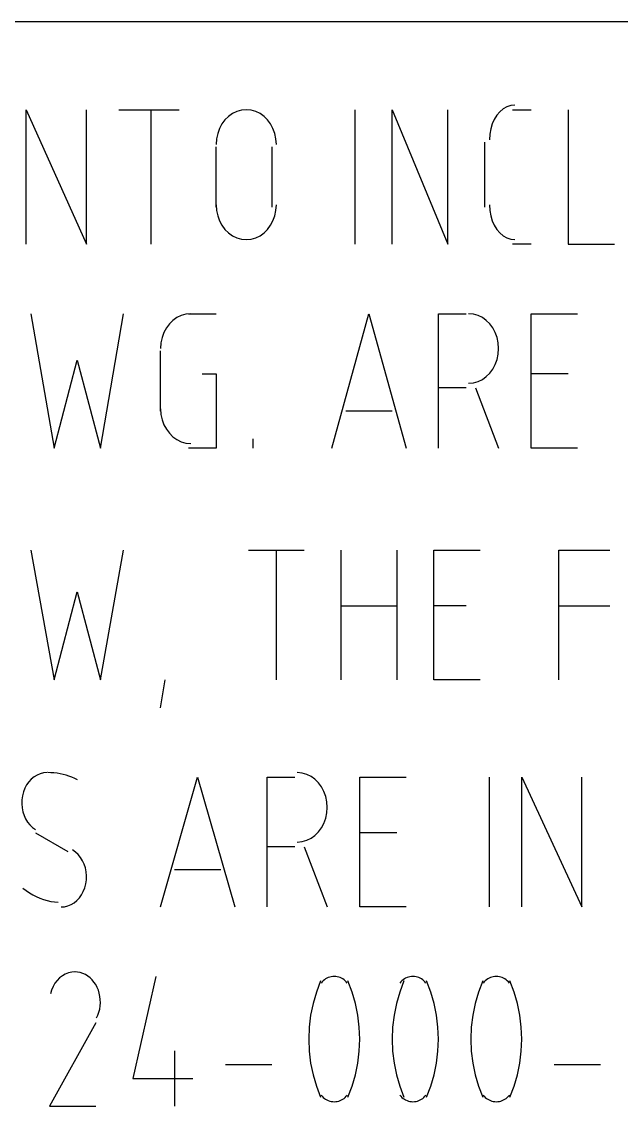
# Model space of a CAD drawing. Header units: millimetres. Extents: x 43 to 1147, y -811 to -31.
# Drawn here: x 142.72 to 158.26, y -776.2 to -748.12 of the extents above; entities that cross this region are included whole.
import ezdxf

# ---------------------------------------------------------------- set-up
doc = ezdxf.new("R2010")
doc.units = ezdxf.units.MM
doc.layers.add('EDITED_LINES', color=4, linetype='Continuous')

msp = doc.modelspace()

# ---------------------------------------------------------------- linework, layer by layer
at = {"layer": 'EDITED_LINES'}
for p, q in [((1137.28, -748.12), (52.24, -748.12)), ((155.393, -750.292), (155.291, -750.326)), ((155.5, -750.28), (155.393, -750.292)), ((142.84, -753.88), (142.84, -750.4)), ((142.84, -750.4), (144.4, -753.88)), ((144.4, -753.88), (144.4, -750.4)), ((145.24, -750.4), (146.8, -750.4)), ((146.08, -753.88), (146.08, -750.4)), ((148.079, -750.574), (147.988, -750.664)), ((148.182, -750.5), (148.079, -750.574)), ((148.293, -750.446), (148.182, -750.5)), ((148.413, -750.412), (148.293, -750.446)), ((148.54, -750.4), (148.413, -750.412)), ((148.666, -750.412), (148.54, -750.4)), ((148.786, -750.446), (148.666, -750.412)), ((148.898, -750.5), (148.786, -750.446)), ((149.001, -750.574), (148.898, -750.5)), ((149.091, -750.664), (149.001, -750.574)), ((151.36, -753.88), (151.36, -750.4)), ((152.32, -753.88), (152.32, -750.4)), ((152.32, -750.4), (153.76, -753.88)), ((153.76, -753.88), (153.76, -750.4)), ((155.033, -750.544), (154.967, -750.648)), ((155.11, -750.454), (155.033, -750.544)), ((155.197, -750.38), (155.11, -750.454)), ((155.291, -750.326), (155.197, -750.38)), ((155.44, -750.4), (155.92, -750.4)), ((156.88, -750.4), (156.88, -753.88)), ((147.91, -750.768), (147.847, -750.886)), ((147.988, -750.664), (147.91, -750.768)), ((149.169, -750.768), (149.091, -750.664)), ((149.233, -750.886), (149.169, -750.768)), ((154.914, -750.766), (154.874, -750.896)), ((154.967, -750.648), (154.914, -750.766)), ((147.8, -751.016), (147.77, -751.154)), ((147.847, -750.886), (147.8, -751.016)), ((149.28, -751.015), (149.233, -750.886)), ((149.31, -751.154), (149.28, -751.015)), ((154.849, -751.034), (154.84, -751.18)), ((154.874, -750.896), (154.849, -751.034)), ((147.77, -751.154), (147.76, -751.3)), ((147.76, -752.92), (147.76, -751.36)), ((149.2, -751.36), (149.2, -752.92)), ((149.32, -751.3), (149.31, -751.154)), ((154.72, -752.92), (154.72, -751.24)), ((147.76, -752.86), (147.77, -753.006)), ((147.77, -753.006), (147.8, -753.144)), ((149.28, -753.144), (149.31, -753.006)), ((149.31, -753.006), (149.32, -752.86)), ((154.84, -752.86), (154.849, -753.006)), ((154.849, -753.006), (154.874, -753.144)), ((147.8, -753.144), (147.847, -753.274)), ((147.847, -753.274), (147.91, -753.392)), ((149.169, -753.392), (149.233, -753.274)), ((149.233, -753.274), (149.28, -753.144)), ((154.874, -753.144), (154.914, -753.274)), ((154.914, -753.274), (154.967, -753.392)), ((147.91, -753.392), (147.988, -753.496)), ((147.988, -753.496), (148.079, -753.586)), ((148.079, -753.586), (148.182, -753.66)), ((148.182, -753.66), (148.293, -753.714)), ((148.787, -753.714), (148.898, -753.66)), ((148.898, -753.66), (149.001, -753.586)), ((149.001, -753.586), (149.092, -753.496)), ((149.092, -753.496), (149.169, -753.392)), ((154.967, -753.392), (155.033, -753.496)), ((155.033, -753.496), (155.11, -753.586)), ((155.11, -753.586), (155.197, -753.66)), ((155.197, -753.66), (155.291, -753.714)), ((148.293, -753.714), (148.413, -753.748)), ((148.413, -753.748), (148.54, -753.76)), ((148.54, -753.76), (148.667, -753.748)), ((148.667, -753.748), (148.787, -753.714)), ((155.291, -753.714), (155.393, -753.748)), ((155.393, -753.748), (155.5, -753.76)), ((155.92, -753.88), (155.44, -753.88)), ((156.88, -753.88), (158.08, -753.88)), ((142.96, -755.68), (143.56, -759.16)), ((144.76, -759.16), (145.36, -755.68)), ((146.639, -755.854), (146.548, -755.944)), ((146.742, -755.78), (146.639, -755.854)), ((146.853, -755.726), (146.742, -755.78)), ((146.973, -755.692), (146.853, -755.726)), ((147.1, -755.68), (146.973, -755.692)), ((147.04, -755.68), (147.76, -755.68)), ((150.76, -759.16), (151.72, -755.68)), ((151.72, -755.68), (152.68, -759.16)), ((153.52, -759.16), (153.52, -755.68)), ((153.52, -755.68), (154.24, -755.68)), ((154.427, -755.692), (154.3, -755.68)), ((154.547, -755.726), (154.427, -755.692)), ((154.658, -755.78), (154.547, -755.726)), ((154.761, -755.854), (154.658, -755.78)), ((154.852, -755.944), (154.761, -755.854)), ((155.92, -759.16), (155.92, -755.68)), ((155.92, -755.68), (157.12, -755.68)), ((146.407, -756.166), (146.36, -756.296)), ((146.47, -756.048), (146.407, -756.166)), ((146.548, -755.944), (146.47, -756.048)), ((154.93, -756.048), (154.852, -755.944)), ((154.993, -756.166), (154.93, -756.048)), ((155.04, -756.296), (154.993, -756.166)), ((146.33, -756.434), (146.32, -756.58)), ((146.36, -756.296), (146.33, -756.434)), ((155.07, -756.434), (155.04, -756.296)), ((155.08, -756.58), (155.07, -756.434)), ((146.32, -758.2), (146.32, -756.64)), ((155.04, -756.864), (155.07, -756.726)), ((155.07, -756.726), (155.08, -756.58)), ((143.56, -759.16), (144.16, -756.88)), ((144.16, -756.88), (144.76, -759.16)), ((154.93, -757.112), (154.993, -756.994)), ((154.993, -756.994), (155.04, -756.864)), ((147.4, -757.24), (147.76, -757.24)), ((147.76, -757.24), (147.76, -759.16)), ((154.658, -757.38), (154.761, -757.306)), ((154.761, -757.306), (154.852, -757.216)), ((154.852, -757.216), (154.93, -757.112)), ((156.88, -757.24), (155.92, -757.24)), ((154.3, -757.48), (154.427, -757.468)), ((154.427, -757.468), (154.547, -757.434)), ((154.547, -757.434), (154.658, -757.38)), ((154.24, -757.6), (153.52, -757.6)), ((154.48, -757.6), (155.08, -759.16)), ((146.32, -758.14), (146.33, -758.286)), ((146.33, -758.286), (146.36, -758.424)), ((146.36, -758.424), (146.407, -758.554)), ((152.32, -758.2), (151.12, -758.2)), ((146.407, -758.554), (146.47, -758.672)), ((146.47, -758.672), (146.548, -758.776)), ((146.548, -758.776), (146.639, -758.866)), ((146.639, -758.866), (146.742, -758.94)), ((146.742, -758.94), (146.853, -758.994)), ((146.853, -758.994), (146.973, -759.028)), ((148.72, -759.16), (148.72, -758.92)), ((146.973, -759.028), (147.1, -759.04)), ((147.76, -759.16), (147.04, -759.16)), ((157.12, -759.16), (155.92, -759.16)), ((142.96, -761.8), (143.56, -765.16)), ((144.76, -765.16), (145.36, -761.8)), ((148.6, -761.8), (150.04, -761.8)), ((149.32, -765.16), (149.32, -761.8)), ((151, -765.16), (151, -761.8)), ((152.44, -761.8), (152.44, -765.16)), ((153.4, -765.16), (153.4, -761.8)), ((153.4, -761.8), (154.6, -761.8)), ((156.64, -765.16), (156.64, -761.8)), ((156.64, -761.8), (157.96, -761.8)), ((143.56, -765.16), (144.16, -762.88)), ((144.16, -762.88), (144.76, -765.16)), ((151, -763.24), (152.44, -763.24)), ((154.24, -763.24), (153.4, -763.24)), ((156.64, -763.24), (157.96, -763.24)), ((146.32, -765.88), (146.44, -765.16)), ((154.6, -765.16), (153.4, -765.16)), ((143.041, -767.671), (142.97, -767.729)), ((143.118, -767.624), (143.041, -767.671)), ((143.2, -767.589), (143.118, -767.624)), ((143.287, -767.568), (143.2, -767.589)), ((143.377, -767.56), (143.287, -767.568)), ((143.478, -767.563), (143.399, -767.56)), ((143.557, -767.569), (143.478, -767.563)), ((143.636, -767.579), (143.557, -767.569)), ((143.714, -767.593), (143.636, -767.579)), ((143.792, -767.61), (143.714, -767.593)), ((143.869, -767.631), (143.792, -767.61)), ((143.945, -767.655), (143.869, -767.631)), ((144.021, -767.683), (143.945, -767.655)), ((144.096, -767.715), (144.021, -767.683)), ((146.32, -771.04), (147.28, -767.68)), ((147.28, -767.68), (148.24, -771.04)), ((149.08, -771.04), (149.08, -767.68)), ((149.08, -767.68), (149.8, -767.68)), ((149.987, -767.572), (149.86, -767.56)), ((150.107, -767.606), (149.987, -767.572)), ((150.218, -767.66), (150.107, -767.606)), ((150.321, -767.734), (150.218, -767.66)), ((151.48, -771.04), (151.48, -767.68)), ((151.48, -767.68), (152.68, -767.68)), ((154.84, -771.04), (154.84, -767.68)), ((155.68, -771.04), (155.68, -767.68)), ((155.68, -767.68), (157.24, -771.04)), ((157.24, -771.04), (157.24, -767.68)), ((142.802, -767.963), (142.765, -768.058)), ((142.849, -767.876), (142.802, -767.963)), ((142.905, -767.798), (142.849, -767.876)), ((142.97, -767.729), (142.905, -767.798)), ((144.17, -767.75), (144.096, -767.715)), ((150.412, -767.824), (150.321, -767.734)), ((150.49, -767.928), (150.412, -767.824)), ((150.553, -768.046), (150.49, -767.928)), ((142.723, -768.266), (142.72, -768.37)), ((142.738, -768.16), (142.723, -768.266)), ((142.765, -768.058), (142.738, -768.16)), ((150.6, -768.176), (150.553, -768.046)), ((150.63, -768.314), (150.6, -768.176)), ((142.72, -768.37), (142.73, -768.473)), ((142.73, -768.473), (142.75, -768.573)), ((150.64, -768.46), (150.63, -768.314)), ((150.63, -768.606), (150.64, -768.46)), ((142.75, -768.573), (142.781, -768.668)), ((142.781, -768.668), (142.823, -768.758)), ((142.823, -768.758), (142.874, -768.841)), ((150.553, -768.874), (150.6, -768.744)), ((150.6, -768.744), (150.63, -768.606)), ((142.874, -768.841), (142.935, -768.916)), ((142.935, -768.916), (143.004, -768.981)), ((143.004, -768.981), (143.082, -769.036)), ((150.321, -769.186), (150.412, -769.096)), ((150.412, -769.096), (150.49, -768.992)), ((150.49, -768.992), (150.553, -768.874)), ((143.08, -769.12), (143.92, -769.6)), ((149.86, -769.36), (149.987, -769.348)), ((149.987, -769.348), (150.107, -769.314)), ((150.107, -769.314), (150.218, -769.26)), ((150.218, -769.26), (150.321, -769.186)), ((152.44, -769.12), (151.48, -769.12)), ((144.116, -769.619), (144.038, -769.564)), ((144.185, -769.684), (144.116, -769.619)), ((149.8, -769.48), (149.08, -769.48)), ((150.04, -769.48), (150.64, -771.04)), ((144.246, -769.759), (144.185, -769.684)), ((144.297, -769.842), (144.246, -769.759)), ((144.339, -769.932), (144.297, -769.842)), ((144.37, -770.027), (144.339, -769.932)), ((144.39, -770.127), (144.37, -770.027)), ((144.4, -770.23), (144.39, -770.127)), ((144.397, -770.334), (144.4, -770.23)), ((147.88, -770.08), (146.68, -770.08)), ((144.355, -770.542), (144.382, -770.44)), ((144.382, -770.44), (144.397, -770.334)), ((142.753, -770.549), (142.835, -770.614)), ((142.835, -770.614), (142.921, -770.673)), ((142.921, -770.673), (143.008, -770.725)), ((143.008, -770.725), (143.098, -770.772)), ((143.098, -770.772), (143.19, -770.812)), ((144.215, -770.802), (144.271, -770.724)), ((144.271, -770.724), (144.318, -770.637)), ((144.318, -770.637), (144.355, -770.542)), ((143.19, -770.812), (143.283, -770.846)), ((143.283, -770.846), (143.378, -770.874)), ((143.378, -770.874), (143.475, -770.895)), ((143.475, -770.895), (143.572, -770.91)), ((143.572, -770.91), (143.67, -770.918)), ((143.743, -771.04), (143.833, -771.032)), ((143.833, -771.032), (143.92, -771.011)), ((143.92, -771.011), (144.002, -770.976)), ((144.002, -770.976), (144.079, -770.929)), ((144.079, -770.929), (144.15, -770.871)), ((144.15, -770.871), (144.215, -770.802)), ((152.68, -771.04), (151.48, -771.04)), ((143.933, -772.745), (143.851, -772.777)), ((144.018, -772.726), (143.933, -772.745)), ((144.106, -772.72), (144.018, -772.726)), ((144.168, -772.724), (144.097, -772.72)), ((144.238, -772.737), (144.168, -772.724)), ((144.306, -772.759), (144.238, -772.737)), ((144.371, -772.789), (144.306, -772.759)), ((143.583, -773.016), (143.534, -773.099)), ((143.64, -772.941), (143.583, -773.016)), ((143.704, -772.876), (143.64, -772.941)), ((143.775, -772.821), (143.704, -772.876)), ((143.851, -772.777), (143.775, -772.821)), ((144.433, -772.827), (144.371, -772.789)), ((144.491, -772.872), (144.433, -772.827)), ((144.545, -772.924), (144.491, -772.872)), ((144.594, -772.983), (144.545, -772.924)), ((144.638, -773.049), (144.594, -772.983)), ((146.2, -772.84), (145.6, -775.48)), ((150.468, -772.953), (150.357, -773.241)), ((150.508, -772.979), (150.482, -773.01)), ((150.535, -772.951), (150.508, -772.979)), ((150.565, -772.926), (150.535, -772.951)), ((150.597, -772.904), (150.565, -772.926)), ((150.631, -772.885), (150.597, -772.904)), ((150.666, -772.869), (150.631, -772.885)), ((150.703, -772.857), (150.666, -772.869)), ((150.741, -772.847), (150.703, -772.857)), ((150.78, -772.842), (150.741, -772.847)), ((150.82, -772.84), (150.78, -772.842)), ((150.86, -772.842), (150.82, -772.84)), ((150.899, -772.847), (150.86, -772.842)), ((150.937, -772.857), (150.899, -772.847)), ((150.973, -772.869), (150.937, -772.857)), ((151.009, -772.885), (150.973, -772.869)), ((151.043, -772.904), (151.009, -772.885)), ((151.075, -772.926), (151.043, -772.904)), ((151.105, -772.951), (151.075, -772.926)), ((151.132, -772.979), (151.105, -772.951)), ((151.158, -773.01), (151.132, -772.979)), ((151.283, -773.241), (151.172, -772.953)), ((152.628, -772.953), (152.517, -773.241)), ((152.548, -772.979), (152.522, -773.01)), ((152.575, -772.951), (152.548, -772.979)), ((152.605, -772.926), (152.575, -772.951)), ((152.637, -772.904), (152.605, -772.926)), ((152.671, -772.885), (152.637, -772.904)), ((152.706, -772.869), (152.671, -772.885)), ((152.743, -772.857), (152.706, -772.869)), ((152.781, -772.847), (152.743, -772.857)), ((152.82, -772.842), (152.781, -772.847)), ((152.86, -772.84), (152.82, -772.842)), ((152.9, -772.842), (152.86, -772.84)), ((152.939, -772.847), (152.9, -772.842)), ((152.977, -772.857), (152.939, -772.847)), ((153.014, -772.869), (152.977, -772.857)), ((153.049, -772.885), (153.014, -772.869)), ((153.083, -772.904), (153.049, -772.885)), ((153.115, -772.926), (153.083, -772.904)), ((153.145, -772.951), (153.115, -772.926)), ((153.172, -772.979), (153.145, -772.951)), ((153.198, -773.01), (153.172, -772.979)), ((153.323, -773.241), (153.212, -772.953)), ((154.668, -772.953), (154.557, -773.241)), ((154.708, -772.979), (154.682, -773.01)), ((154.735, -772.951), (154.708, -772.979)), ((154.765, -772.926), (154.735, -772.951)), ((154.797, -772.904), (154.765, -772.926)), ((154.831, -772.885), (154.797, -772.904)), ((154.866, -772.869), (154.831, -772.885)), ((154.903, -772.857), (154.866, -772.869)), ((154.941, -772.847), (154.903, -772.857)), ((154.98, -772.842), (154.941, -772.847)), ((155.02, -772.84), (154.98, -772.842)), ((155.06, -772.842), (155.02, -772.84)), ((155.099, -772.847), (155.06, -772.842)), ((155.137, -772.857), (155.099, -772.847)), ((155.174, -772.869), (155.137, -772.857)), ((155.209, -772.885), (155.174, -772.869)), ((155.243, -772.904), (155.209, -772.885)), ((155.275, -772.926), (155.243, -772.904)), ((155.305, -772.951), (155.275, -772.926)), ((155.332, -772.979), (155.305, -772.951)), ((155.358, -773.01), (155.332, -772.979)), ((155.483, -773.241), (155.372, -772.953)), ((143.494, -773.19), (143.465, -773.289)), ((143.534, -773.099), (143.494, -773.19)), ((144.676, -773.12), (144.638, -773.049)), ((144.708, -773.196), (144.676, -773.12)), ((144.732, -773.275), (144.708, -773.196)), ((144.749, -773.355), (144.732, -773.275)), ((150.357, -773.241), (150.271, -773.538)), ((151.369, -773.538), (151.283, -773.241)), ((152.517, -773.241), (152.431, -773.538)), ((153.409, -773.538), (153.323, -773.241)), ((154.557, -773.241), (154.471, -773.538)), ((155.569, -773.538), (155.483, -773.241)), ((144.742, -773.683), (144.754, -773.601)), ((144.758, -773.437), (144.749, -773.355)), ((144.754, -773.601), (144.76, -773.519)), ((144.76, -773.519), (144.758, -773.437)), ((150.271, -773.538), (150.209, -773.841)), ((151.431, -773.841), (151.369, -773.538)), ((152.431, -773.538), (152.369, -773.841)), ((153.471, -773.841), (153.409, -773.538)), ((154.471, -773.538), (154.409, -773.841)), ((155.631, -773.841), (155.569, -773.538)), ((144.66, -773.913), (144.694, -773.839)), ((144.694, -773.839), (144.722, -773.762)), ((144.722, -773.762), (144.742, -773.683)), ((150.209, -773.841), (150.172, -774.149)), ((151.468, -774.149), (151.431, -773.841)), ((152.369, -773.841), (152.332, -774.149)), ((153.508, -774.149), (153.471, -773.841)), ((154.409, -773.841), (154.372, -774.149)), ((155.668, -774.149), (155.631, -773.841)), ((144.64, -774.04), (143.44, -776.2)), ((150.172, -774.149), (150.16, -774.46)), ((151.48, -774.46), (151.468, -774.149)), ((152.332, -774.149), (152.32, -774.46)), ((153.52, -774.46), (153.508, -774.149)), ((154.372, -774.149), (154.36, -774.46)), ((155.68, -774.46), (155.668, -774.149)), ((150.16, -774.46), (150.172, -774.771)), ((151.468, -774.771), (151.48, -774.46)), ((152.32, -774.46), (152.332, -774.771)), ((153.508, -774.771), (153.52, -774.46)), ((154.36, -774.46), (154.372, -774.771)), ((155.668, -774.771), (155.68, -774.46)), ((146.68, -774.76), (146.68, -776.2)), ((150.172, -774.771), (150.209, -775.079)), ((151.431, -775.079), (151.468, -774.771)), ((152.332, -774.771), (152.369, -775.079)), ((153.471, -775.079), (153.508, -774.771)), ((154.372, -774.771), (154.409, -775.079)), ((155.631, -775.079), (155.668, -774.771)), ((148, -775.12), (149.2, -775.12)), ((150.209, -775.079), (150.271, -775.382)), ((151.369, -775.382), (151.431, -775.079)), ((152.369, -775.079), (152.431, -775.382)), ((153.409, -775.382), (153.471, -775.079)), ((154.409, -775.079), (154.471, -775.382)), ((155.569, -775.382), (155.631, -775.079)), ((156.52, -775.12), (157.72, -775.12)), ((145.6, -775.48), (147.16, -775.48)), ((150.271, -775.382), (150.357, -775.679)), ((151.283, -775.679), (151.369, -775.382)), ((152.431, -775.382), (152.517, -775.679)), ((153.323, -775.679), (153.409, -775.382)), ((154.471, -775.382), (154.557, -775.679)), ((155.483, -775.679), (155.569, -775.382)), ((150.357, -775.679), (150.468, -775.967)), ((151.172, -775.967), (151.283, -775.679)), ((152.517, -775.679), (152.628, -775.967)), ((153.212, -775.967), (153.323, -775.679)), ((154.557, -775.679), (154.668, -775.967)), ((155.372, -775.967), (155.483, -775.679)), ((150.482, -775.91), (150.508, -775.941)), ((150.508, -775.941), (150.535, -775.969)), ((150.535, -775.969), (150.565, -775.994)), ((150.565, -775.994), (150.597, -776.016)), ((150.597, -776.016), (150.631, -776.035)), ((150.631, -776.035), (150.666, -776.051)), ((150.666, -776.051), (150.703, -776.063)), ((150.703, -776.063), (150.741, -776.073)), ((150.741, -776.073), (150.78, -776.078)), ((150.78, -776.078), (150.82, -776.08)), ((150.82, -776.08), (150.86, -776.078)), ((150.86, -776.078), (150.899, -776.073)), ((150.899, -776.073), (150.937, -776.063)), ((150.937, -776.063), (150.974, -776.051)), ((150.974, -776.051), (151.009, -776.035)), ((151.009, -776.035), (151.043, -776.016)), ((151.043, -776.016), (151.075, -775.994)), ((151.075, -775.994), (151.105, -775.969)), ((151.105, -775.969), (151.132, -775.941)), ((151.132, -775.941), (151.158, -775.91)), ((152.522, -775.91), (152.548, -775.941)), ((152.548, -775.941), (152.575, -775.969)), ((152.575, -775.969), (152.605, -775.994)), ((152.605, -775.994), (152.637, -776.016)), ((152.637, -776.016), (152.671, -776.035)), ((152.671, -776.035), (152.706, -776.051)), ((152.706, -776.051), (152.743, -776.063)), ((152.743, -776.063), (152.781, -776.073)), ((152.781, -776.073), (152.82, -776.078)), ((152.82, -776.078), (152.86, -776.08)), ((152.86, -776.08), (152.9, -776.078)), ((152.9, -776.078), (152.939, -776.073)), ((152.939, -776.073), (152.977, -776.063)), ((152.977, -776.063), (153.014, -776.051)), ((153.014, -776.051), (153.049, -776.035)), ((153.049, -776.035), (153.083, -776.016)), ((153.083, -776.016), (153.115, -775.994)), ((153.115, -775.994), (153.145, -775.969)), ((153.145, -775.969), (153.172, -775.941)), ((153.172, -775.941), (153.198, -775.91)), ((154.682, -775.91), (154.708, -775.941)), ((154.708, -775.941), (154.735, -775.969)), ((154.735, -775.969), (154.765, -775.994)), ((154.765, -775.994), (154.797, -776.016)), ((154.797, -776.016), (154.831, -776.035)), ((154.831, -776.035), (154.866, -776.051)), ((154.866, -776.051), (154.903, -776.063)), ((154.903, -776.063), (154.941, -776.073)), ((154.941, -776.073), (154.98, -776.078)), ((154.98, -776.078), (155.02, -776.08)), ((155.02, -776.08), (155.06, -776.078)), ((155.06, -776.078), (155.099, -776.073)), ((155.099, -776.073), (155.137, -776.063)), ((155.137, -776.063), (155.174, -776.051)), ((155.174, -776.051), (155.209, -776.035)), ((155.209, -776.035), (155.243, -776.016)), ((155.243, -776.016), (155.275, -775.994)), ((155.275, -775.994), (155.305, -775.969)), ((155.305, -775.969), (155.332, -775.941)), ((155.332, -775.941), (155.358, -775.91)), ((143.44, -776.2), (144.64, -776.2))]:
    msp.add_line(p, q, dxfattribs=at)

doc.saveas('drawing.dxf')
